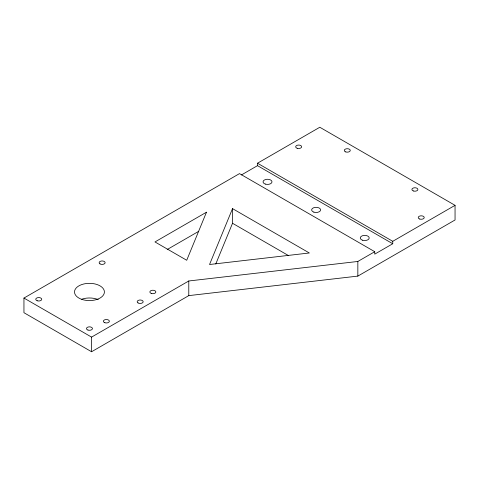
<?xml version="1.0" encoding="UTF-8"?>
<svg xmlns="http://www.w3.org/2000/svg" width="479" height="479" viewBox="0 0 479 479"><rect width="100%" height="100%" fill="white"/><g stroke="black" fill="none" stroke-linecap="round" stroke-linejoin="round"><path stroke-width="0.72" d="M232.525 208.628L209.539 264.51L309.344 252.984L232.525 208.628L232.525 223.274L215.784 263.971M257.504 163.219L319.804 127.252L455.05 205.335L455.05 219.981L357.843 276.102L188.78 295.621L91.573 351.748L23.95 312.703L23.95 298.064L239.5 173.614L374.746 251.703L374.746 254.139L392.75 243.745L392.75 241.308L257.504 163.219L257.504 165.662L392.75 243.745M241.428 174.943L257.504 165.662M167.207 249.517L198.755 231.303M23.95 298.064L91.573 337.102L188.78 280.981L357.843 261.462L374.746 251.703M392.75 241.308L455.05 205.335M232.525 223.274L288.687 255.696M357.843 261.462L357.843 276.102M188.78 280.981L188.78 295.621M91.573 337.102L91.573 351.748M81.987 299.13A14.945 8.628 0 0 1 98.243 299.62M206.479 212.203L186.714 260.265L154.968 241.943L206.479 212.203M297.178 148.268A2.988 1.724 0 0 0 301.656 146.778A2.988 1.724 0 0 0 297.178 145.281A2.988 1.724 0 0 0 297.178 148.268M345.778 151.927A2.988 1.724 0 0 0 350.263 150.436A2.988 1.724 0 0 0 345.778 148.939A2.988 1.724 0 0 0 345.778 151.927M413.407 190.971A2.988 1.724 0 0 0 417.886 189.474A2.988 1.724 0 0 0 413.407 187.984A2.988 1.724 0 0 0 413.407 190.971M419.742 219.035A2.988 1.724 0 0 0 424.226 217.538A2.988 1.724 0 0 0 419.742 216.047A2.988 1.724 0 0 0 419.742 219.035M81.987 299.435A14.945 8.628 0 0 0 104.404 291.962A14.945 8.628 0 0 0 81.987 284.49A14.945 8.628 0 0 0 81.987 299.435M37.248 300.776A2.988 1.724 0 0 0 41.733 299.285A2.988 1.724 0 0 0 37.248 297.788A2.988 1.724 0 0 0 37.248 300.776M87.968 330.061A2.988 1.724 0 0 0 92.447 328.564A2.988 1.724 0 0 0 87.968 327.073A2.988 1.724 0 0 0 87.968 330.061M100.027 263.899A2.988 1.724 0 0 0 105.027 263.127A2.988 1.724 0 0 0 101.368 261.013A2.988 1.724 0 0 0 100.027 263.899M151.364 293.459A2.988 1.724 0 0 0 155.849 291.962A2.988 1.724 0 0 0 151.364 290.466A2.988 1.724 0 0 0 151.364 293.459M138.066 302.944A2.988 1.724 0 0 0 143.065 302.171A2.988 1.724 0 0 0 139.407 300.058A2.988 1.724 0 0 0 138.066 302.944M104.871 322.738A2.988 1.724 0 0 0 109.356 321.241A2.988 1.724 0 0 0 104.871 319.75A2.988 1.724 0 0 0 104.871 322.738M265.282 184.08A4.485 2.587 0 0 0 272.006 181.84A4.485 2.587 0 0 0 265.282 179.601A4.485 2.587 0 0 0 265.282 184.08M362.489 240.207A4.485 2.587 0 0 0 369.213 237.961A4.485 2.587 0 0 0 362.489 235.722A4.485 2.587 0 0 0 362.489 240.207M313.883 212.143A4.485 2.587 0 0 0 320.607 209.904A4.485 2.587 0 0 0 313.883 207.658A4.485 2.587 0 0 0 313.883 212.143"/></g></svg>
